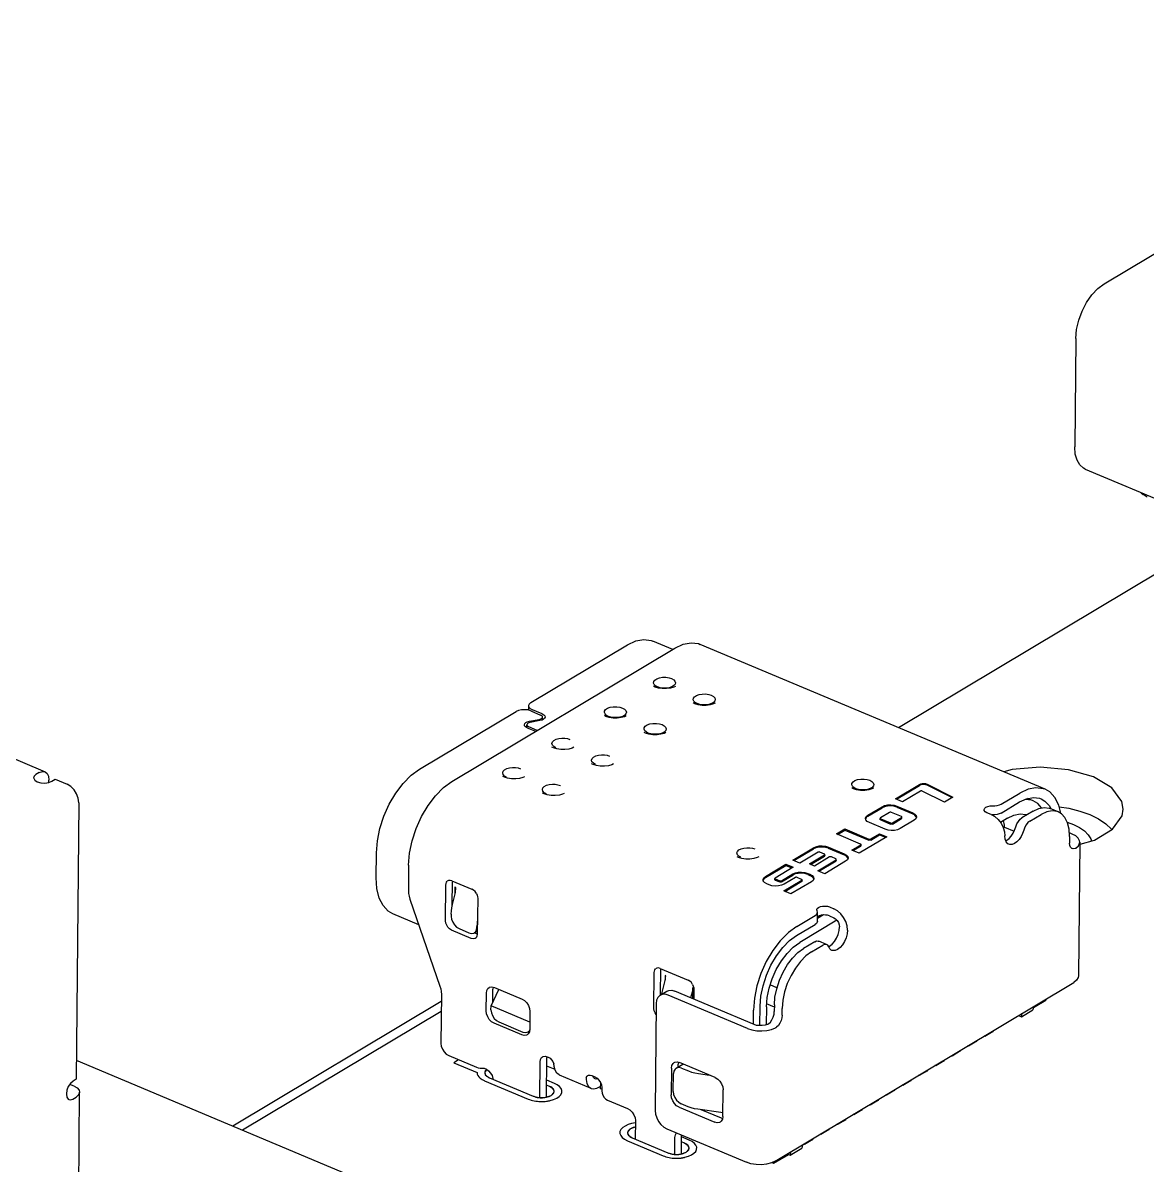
# Model space of a CAD drawing. Header units: millimetres. Extents: x 0 to 841, y 0 to 594.
# Drawn here: x 559.33 to 570.25, y 243.61 to 254.7 of the extents above; entities that cross this region are included whole.
import ezdxf

# ---------------------------------------------------------------- set-up
doc = ezdxf.new("R2010")
doc.units = ezdxf.units.MM
doc.header["$LTSCALE"] = 46.255
doc.layers.add('ASSEM_MEM', color=7, linetype='CONTINUOUS')

msp = doc.modelspace()

# ---------------------------------------------------------------- linework, layer by layer
at = {"layer": 'ASSEM_MEM', "color": 7, "linetype": 'CONTINUOUS'}
for p, q in [((569.834, 252.165), (574.071, 254.699)), ((569.56, 251.635), (569.55, 250.584)), ((569.65, 250.368), (570.912, 249.837)), ((570.195, 250.139), (570.214, 250.12)), ((570.253, 250.095), (570.214, 250.12)), ((570.397, 249.388), (567.839, 247.858)), ((555.195, 249.261), (559.55, 247.431)), ((565.645, 248.618), (565.453, 248.699)), ((563.5, 247.336), (565.666, 248.631)), ((564.268, 248.102), (565.206, 248.663)), ((569.261, 247.26), (565.912, 248.667)), ((565.475, 248.253), (565.459, 248.261)), ((565.498, 248.254), (565.478, 248.264)), ((564.245, 248.07), (564.245, 248.028)), ((564.261, 248.043), (564.282, 248.031)), ((564.378, 247.991), (564.282, 248.031)), ((565.86, 248.091), (565.845, 248.099)), ((565.883, 248.092), (565.864, 248.102)), ((563.187, 247.455), (564.125, 248.016)), ((564.233, 247.916), (564.253, 247.921)), ((564.253, 247.921), (564.348, 247.938)), ((564.356, 247.927), (564.262, 247.91)), ((564.266, 248.022), (564.362, 247.981)), ((564.376, 247.932), (564.356, 247.927)), ((564.391, 247.94), (564.376, 247.932)), ((564.378, 247.991), (564.393, 247.982)), ((564.379, 247.958), (564.38, 247.962)), ((564.38, 247.934), (564.38, 247.962)), ((564.997, 247.967), (564.982, 247.975)), ((565.02, 247.968), (565, 247.979)), ((564.231, 247.858), (564.216, 247.866)), ((564.229, 247.858), (564.229, 247.887)), ((564.231, 247.858), (564.314, 247.823)), ((564.236, 247.874), (564.247, 247.867)), ((564.33, 247.832), (564.247, 247.867)), ((565.382, 247.805), (565.367, 247.813)), ((565.405, 247.806), (565.386, 247.817)), ((564.487, 247.663), (564.472, 247.67)), ((564.51, 247.663), (564.49, 247.675)), ((564.873, 247.501), (564.857, 247.508)), ((564.896, 247.501), (564.875, 247.513)), ((559.493, 247.422), (559.461, 247.403)), ((564.01, 247.377), (563.994, 247.384)), ((564.032, 247.378), (564.012, 247.389)), ((559.508, 247.323), (559.547, 247.321)), ((559.547, 247.321), (559.585, 247.326)), ((559.585, 247.326), (559.615, 247.338)), ((559.587, 247.327), (559.587, 247.349)), ((559.615, 247.338), (559.647, 247.357)), ((559.647, 247.357), (559.763, 247.309)), ((567.4, 247.266), (567.385, 247.273)), ((567.423, 247.266), (567.403, 247.277)), ((567.809, 247.169), (568.041, 247.308)), ((567.819, 247.165), (568.041, 247.298)), ((568.115, 247.31), (568.365, 247.184)), ((568.356, 247.179), (568.115, 247.299)), ((564.395, 247.215), (564.38, 247.222)), ((564.418, 247.216), (564.398, 247.227)), ((567.878, 247.14), (567.809, 247.169)), ((568.05, 247.243), (567.878, 247.14)), ((568.284, 247.136), (568.068, 247.243)), ((568.365, 247.184), (568.284, 247.136)), ((568.836, 247.116), (569.015, 247.224)), ((569.014, 247.137), (569.082, 247.169)), ((569.082, 247.169), (569.148, 247.181)), ((569.145, 247.147), (569.09, 247.17)), ((559.877, 247.13), (559.852, 244.446)), ((567.541, 247.009), (567.678, 247.091)), ((567.541, 246.998), (567.678, 247.08)), ((567.752, 247.036), (567.663, 246.982)), ((567.866, 246.996), (567.77, 247.036)), ((567.822, 247.097), (567.976, 247.032)), ((567.822, 247.086), (567.976, 247.021)), ((568.739, 247.015), (568.696, 247.033)), ((568.835, 247.03), (569.014, 247.137)), ((569.145, 247.049), (569.037, 246.984)), ((569.145, 247.049), (569.2, 247.074)), ((569.303, 247.1), (569.317, 247.071)), ((569.389, 247.041), (569.312, 247.074)), ((569.42, 247.023), (569.389, 247.041)), ((567.709, 246.872), (567.555, 246.937)), ((567.66, 246.967), (567.66, 246.978)), ((567.665, 246.973), (567.761, 246.933)), ((567.665, 246.963), (567.761, 246.922)), ((567.779, 246.934), (567.868, 246.987)), ((567.779, 246.923), (567.868, 246.976)), ((567.99, 246.96), (567.853, 246.878)), ((567.871, 246.979), (567.868, 246.976)), ((567.871, 246.98), (567.871, 246.991)), ((567.871, 246.98), (567.871, 246.979)), ((568.012, 246.987), (568.01, 246.994)), ((568.749, 247.012), (568.743, 247.012)), ((568.897, 246.981), (568.827, 246.939)), ((569.114, 246.951), (569.222, 247.017)), ((569.477, 246.94), (569.536, 246.919)), ((567.236, 246.827), (567.317, 246.875)), ((567.469, 246.729), (567.236, 246.827)), ((567.247, 246.822), (567.317, 246.865)), ((567.317, 246.875), (567.55, 246.777)), ((567.317, 246.865), (567.317, 246.875)), ((567.317, 246.865), (567.55, 246.767)), ((567.568, 246.778), (567.653, 246.829)), ((567.568, 246.767), (567.653, 246.818)), ((567.653, 246.829), (567.723, 246.8)), ((567.653, 246.818), (567.653, 246.829)), ((567.653, 246.818), (567.712, 246.794)), ((568.856, 246.887), (568.868, 246.894)), ((568.868, 246.894), (568.962, 246.855)), ((569.525, 246.825), (569.497, 246.837)), ((567.157, 246.699), (567.311, 246.634)), ((567.386, 246.669), (567.471, 246.72)), ((567.396, 246.665), (567.471, 246.709)), ((567.723, 246.8), (567.455, 246.64)), ((567.473, 246.712), (567.471, 246.709)), ((567.474, 246.713), (567.473, 246.712)), ((567.474, 246.713), (567.474, 246.724)), ((568.88, 246.763), (568.889, 246.767)), ((569.499, 246.803), (569.499, 246.738)), ((569.598, 246.747), (569.586, 245.448)), ((562.765, 246.402), (562.768, 246.644)), ((566.285, 246.599), (566.27, 246.606)), ((566.308, 246.6), (566.288, 246.611)), ((566.81, 246.572), (567.012, 246.693)), ((566.821, 246.568), (567.012, 246.682)), ((567.058, 246.65), (566.879, 246.543)), ((566.974, 246.536), (567.12, 246.623)), ((566.984, 246.531), (567.12, 246.612)), ((567.169, 246.603), (567.022, 246.515)), ((567.119, 246.632), (567.075, 246.65)), ((567.123, 246.615), (567.12, 246.612)), ((567.123, 246.616), (567.123, 246.627)), ((567.123, 246.616), (567.123, 246.615)), ((567.156, 246.688), (567.311, 246.623)), ((567.229, 246.585), (567.186, 246.604)), ((567.347, 246.588), (567.345, 246.596)), ((567.455, 246.64), (567.386, 246.669)), ((563.08, 246.525), (563.078, 246.274)), ((566.546, 246.414), (566.745, 246.533)), ((566.546, 246.403), (566.745, 246.522)), ((566.814, 246.504), (566.639, 246.399)), ((566.745, 246.533), (566.814, 246.504)), ((566.745, 246.522), (566.745, 246.533)), ((566.745, 246.522), (566.803, 246.497)), ((566.879, 246.543), (566.81, 246.572)), ((567.022, 246.515), (566.974, 246.536)), ((567.053, 246.47), (567.231, 246.577)), ((567.063, 246.466), (567.231, 246.566)), ((567.324, 246.562), (567.122, 246.441)), ((567.234, 246.569), (567.231, 246.566)), ((567.234, 246.57), (567.234, 246.581)), ((567.234, 246.57), (567.234, 246.569)), ((563.462, 246.371), (563.456, 246.367)), ((563.501, 246.372), (563.694, 246.291)), ((563.504, 246.131), (563.506, 246.369)), ((566.636, 246.384), (566.636, 246.395)), ((566.64, 246.379), (566.684, 246.361)), ((566.641, 246.39), (566.684, 246.372)), ((566.701, 246.373), (566.811, 246.438)), ((566.701, 246.362), (566.811, 246.428)), ((566.723, 246.273), (566.898, 246.378)), ((566.836, 246.404), (566.726, 246.338)), ((566.734, 246.268), (566.898, 246.367)), ((566.992, 246.363), (566.792, 246.244)), ((566.897, 246.386), (566.853, 246.405)), ((566.901, 246.37), (566.898, 246.367)), ((566.901, 246.371), (566.901, 246.381)), ((566.901, 246.371), (566.901, 246.37)), ((566.956, 246.444), (566.978, 246.435)), ((566.956, 246.433), (566.978, 246.424)), ((567.014, 246.389), (567.012, 246.397)), ((567.122, 246.441), (567.053, 246.47)), ((563.439, 245.983), (563.442, 246.331)), ((563.506, 246.143), (563.534, 246.259)), ((563.54, 246.306), (563.53, 246.311)), ((563.53, 246.311), (563.53, 246.241)), ((566.581, 246.332), (566.559, 246.342)), ((566.792, 246.244), (566.723, 246.273)), ((563.092, 246.195), (563.384, 245.35)), ((563.5, 246.111), (563.506, 246.143)), ((563.751, 246.202), (563.747, 245.854)), ((563.178, 245.945), (562.928, 246.05)), ((563.494, 246.048), (563.494, 246.027)), ((566.849, 245.928), (567.028, 246.035)), ((567.047, 246.08), (567.045, 246.091)), ((567.05, 245.98), (567.051, 246.067)), ((567.109, 246.041), (567.05, 246.006)), ((567.167, 246.119), (567.21, 246.101)), ((567.167, 246.032), (567.209, 246.014)), ((563.546, 245.923), (563.57, 245.908)), ((563.744, 245.922), (563.745, 245.942)), ((566.848, 245.841), (567.027, 245.949)), ((567.24, 245.99), (566.878, 245.773)), ((567.209, 246.014), (567.227, 246.003)), ((563.689, 245.813), (563.496, 245.894)), ((563.57, 245.908), (563.666, 245.868)), ((563.712, 245.865), (563.719, 245.868)), ((563.747, 245.853), (563.717, 245.866)), ((563.719, 245.868), (563.748, 245.886)), ((567.025, 245.78), (566.916, 245.715)), ((566.993, 245.683), (567.102, 245.748)), ((567.14, 245.754), (567.063, 245.786)), ((567.158, 245.733), (567.169, 245.738)), ((565.462, 245.133), (565.466, 245.481)), ((565.485, 245.521), (565.479, 245.517)), ((565.524, 245.522), (565.794, 245.408)), ((565.527, 245.264), (565.529, 245.519)), ((565.543, 245.287), (565.571, 245.403)), ((565.577, 245.45), (565.573, 245.452)), ((565.573, 245.452), (565.573, 245.412)), ((566.641, 243.651), (569.54, 245.385)), ((563.398, 245.27), (563.393, 244.794)), ((563.833, 245.109), (563.835, 245.282)), ((563.881, 245.157), (563.955, 245.318)), ((563.889, 245.342), (563.913, 245.336)), ((563.898, 245.194), (563.899, 245.32)), ((563.902, 245.338), (563.899, 245.32)), ((563.913, 245.336), (564.183, 245.223)), ((565.523, 245.262), (565.587, 245.3)), ((565.54, 245.272), (565.543, 245.287)), ((566.372, 244.939), (565.601, 245.263)), ((566.436, 244.977), (565.665, 245.301)), ((565.833, 245.292), (565.819, 245.236)), ((565.836, 245.309), (565.833, 245.292)), ((565.843, 245.339), (565.839, 245.34)), ((565.842, 245.227), (565.843, 245.339)), ((565.851, 245.319), (565.85, 245.223)), ((566.657, 245.334), (566.591, 245.362)), ((563.397, 245.201), (561.373, 243.99)), ((563.88, 245.121), (563.881, 245.157)), ((564.258, 244.999), (563.881, 245.157)), ((565.484, 245.182), (565.475, 244.142)), ((566.491, 244.966), (566.493, 245.156)), ((566.555, 245.15), (566.553, 244.973)), ((566.632, 245.146), (566.557, 245.177)), ((566.632, 245.167), (566.631, 245.102)), ((569.151, 245.153), (569.144, 245.119)), ((569.149, 245.141), (569.269, 245.213)), ((569.269, 245.223), (569.269, 245.213)), ((563.396, 245.104), (561.468, 243.95)), ((564.259, 245.104), (564.257, 244.931)), ((566.428, 244.98), (566.429, 245.117)), ((566.708, 245.069), (566.709, 245.134)), ((569.004, 245.065), (569.033, 245.052)), ((569.033, 245.052), (569.144, 245.119)), ((569.033, 245.052), (569.04, 245.086)), ((564.179, 244.877), (563.91, 244.99)), ((563.933, 245.016), (563.957, 245.002)), ((563.957, 245.002), (564.188, 244.904)), ((564.257, 244.931), (564.253, 244.905)), ((564.242, 244.886), (564.232, 244.877)), ((564.253, 244.905), (564.242, 244.886)), ((564.246, 244.909), (564.255, 244.914)), ((564.252, 244.912), (564.254, 244.912)), ((568.599, 244.815), (568.518, 244.767)), ((568.592, 244.818), (568.599, 244.815)), ((568.677, 244.862), (568.67, 244.865)), ((568.758, 244.91), (568.677, 244.862)), ((568.751, 244.913), (568.758, 244.91)), ((568.439, 244.72), (568.359, 244.671)), ((568.432, 244.723), (568.439, 244.72)), ((568.518, 244.767), (568.511, 244.77)), ((562.795, 243.392), (559.854, 244.629)), ((563.47, 244.675), (563.739, 244.562)), ((563.566, 244.635), (563.518, 244.606)), ((563.518, 244.606), (563.745, 244.511)), ((564.356, 244.268), (564.359, 244.616)), ((564.406, 244.669), (564.427, 244.664)), ((564.419, 244.273), (564.423, 244.654)), ((564.424, 244.664), (564.423, 244.654)), ((564.427, 244.664), (564.437, 244.66)), ((565.678, 244.553), (565.742, 244.591)), ((565.687, 244.614), (565.711, 244.608)), ((565.7, 244.61), (565.697, 244.592)), ((565.697, 244.564), (565.697, 244.592)), ((566.058, 244.462), (565.711, 244.608)), ((565.742, 244.591), (565.746, 244.593)), ((568.28, 244.624), (568.199, 244.576)), ((568.273, 244.627), (568.28, 244.624)), ((568.359, 244.671), (568.352, 244.674)), ((563.82, 244.509), (563.827, 244.487)), ((563.827, 244.487), (563.865, 244.46)), ((564.502, 244.54), (564.422, 244.573)), ((564.503, 244.534), (564.495, 244.571)), ((564.852, 244.357), (564.544, 244.486)), ((564.861, 244.482), (564.889, 244.469)), ((564.875, 244.463), (564.869, 244.478)), ((565.633, 244.554), (565.631, 244.294)), ((565.651, 244.326), (565.652, 244.5)), ((565.73, 244.554), (565.797, 244.526)), ((565.894, 244.5), (566.003, 244.486)), ((568.04, 244.481), (568.033, 244.484)), ((568.121, 244.529), (568.04, 244.481)), ((568.114, 244.532), (568.121, 244.529)), ((568.199, 244.576), (568.192, 244.579)), ((559.831, 244.378), (559.789, 244.396)), ((559.821, 244.427), (559.796, 244.406)), ((559.852, 244.446), (559.821, 244.427)), ((563.813, 244.433), (563.817, 244.432)), ((563.817, 244.432), (564.241, 244.253)), ((563.865, 244.46), (564.289, 244.282)), ((564.448, 244.377), (564.42, 244.389)), ((564.496, 244.406), (564.421, 244.438)), ((564.886, 244.452), (564.875, 244.463)), ((564.891, 244.449), (564.886, 244.452)), ((564.908, 244.358), (564.94, 244.376)), ((564.918, 244.449), (564.916, 244.449)), ((564.94, 244.376), (564.943, 244.378)), ((564.943, 244.416), (564.942, 244.354)), ((564.953, 244.39), (564.956, 244.365)), ((567.881, 244.386), (567.874, 244.388)), ((567.962, 244.434), (567.881, 244.386)), ((567.955, 244.437), (567.962, 244.434)), ((559.76, 244.321), (559.759, 244.324)), ((559.813, 236.526), (559.885, 244.32)), ((559.819, 244.254), (559.851, 244.273)), ((564.412, 244.271), (564.419, 244.272)), ((564.956, 244.349), (564.942, 244.354)), ((564.956, 244.365), (564.956, 244.333)), ((566.132, 244.084), (566.134, 244.343)), ((567.722, 244.29), (567.715, 244.293)), ((567.802, 244.339), (567.722, 244.29)), ((567.795, 244.342), (567.802, 244.339)), ((564.406, 244.231), (564.419, 244.232)), ((565.013, 244.244), (565.206, 244.163)), ((565.703, 244.222), (565.727, 244.207)), ((565.707, 244.175), (566.054, 244.029)), ((565.794, 244.179), (565.727, 244.207)), ((566.111, 244.124), (565.89, 244.154)), ((566.118, 244.067), (565.922, 244.15)), ((567.484, 244.148), (567.403, 244.1)), ((567.477, 244.151), (567.484, 244.148)), ((567.562, 244.195), (567.555, 244.198)), ((567.643, 244.243), (567.562, 244.195)), ((567.636, 244.246), (567.643, 244.243)), ((565.282, 244.044), (565.28, 243.865)), ((566.118, 244.067), (566.129, 244.065)), ((566.132, 244.084), (566.128, 244.058)), ((567.325, 244.053), (567.244, 244.005)), ((567.318, 244.056), (567.325, 244.053)), ((567.403, 244.1), (567.396, 244.103)), ((565.589, 243.964), (566.36, 243.64)), ((567.165, 243.958), (567.084, 243.909)), ((567.158, 243.961), (567.165, 243.958)), ((567.244, 244.005), (567.237, 244.007)), ((565.205, 243.848), (565.551, 243.703)), ((565.252, 243.877), (565.599, 243.731)), ((565.666, 243.718), (565.667, 243.882)), ((565.729, 243.723), (565.731, 243.904)), ((565.758, 243.827), (565.73, 243.838)), ((565.806, 243.855), (565.731, 243.887)), ((566.925, 243.814), (566.918, 243.817)), ((567.006, 243.862), (566.925, 243.814)), ((566.999, 243.865), (567.006, 243.862)), ((567.084, 243.909), (567.077, 243.912)), ((565.718, 243.719), (565.722, 243.72)), ((565.722, 243.72), (565.729, 243.721)), ((566.625, 243.632), (566.768, 243.717)), ((566.768, 243.717), (566.768, 243.727)), ((566.768, 243.717), (566.787, 243.709)), ((566.787, 243.709), (566.899, 243.776)), ((566.787, 243.709), (566.794, 243.743)), ((566.906, 243.809), (566.899, 243.776)), ((565.715, 243.68), (565.716, 243.68)), ((566.611, 243.637), (566.625, 243.632)), ((566.625, 243.632), (566.625, 243.644))]:
    msp.add_line(p, q, dxfattribs=at)
for points in [[(569.56, 251.635), (569.568, 251.722), (569.589, 251.812), (569.621, 251.9), (569.665, 251.984), (569.716, 252.058), (569.774, 252.12), (569.834, 252.165)], [(569.65, 250.368), (569.634, 250.376), (569.598, 250.408), (569.572, 250.455), (569.555, 250.514), (569.55, 250.584)], [(565.206, 248.663), (565.287, 248.7), (565.365, 248.715), (565.436, 248.705), (565.453, 248.699)], [(565.666, 248.631), (565.747, 248.669), (565.824, 248.683), (565.895, 248.674), (565.912, 248.667)], [(565.459, 248.29), (565.461, 248.306), (565.471, 248.32), (565.49, 248.333), (565.516, 248.342), (565.546, 248.347), (565.579, 248.348), (565.609, 248.343), (565.634, 248.335)], [(565.478, 248.264), (565.466, 248.276), (565.459, 248.29)], [(565.671, 248.259), (565.655, 248.251), (565.623, 248.242), (565.585, 248.237), (565.544, 248.237), (565.506, 248.243), (565.475, 248.253)], [(565.657, 248.266), (565.636, 248.254), (565.611, 248.246), (565.583, 248.242), (565.552, 248.242), (565.523, 248.246), (565.498, 248.254)], [(565.634, 248.335), (565.655, 248.324), (565.667, 248.31), (565.672, 248.295), (565.669, 248.28), (565.657, 248.266)], [(565.845, 248.128), (565.846, 248.144), (565.856, 248.158), (565.876, 248.171), (565.901, 248.18), (565.931, 248.185), (565.964, 248.186), (565.995, 248.181), (566.019, 248.173)], [(566.019, 248.173), (566.04, 248.162), (566.053, 248.148), (566.058, 248.133), (566.055, 248.118), (566.042, 248.104)], [(564.266, 248.022), (564.239, 248.03), (564.208, 248.033), (564.177, 248.032), (564.148, 248.026), (564.125, 248.016)], [(564.268, 248.102), (564.252, 248.088), (564.245, 248.073), (564.245, 248.07)], [(564.245, 248.07), (564.248, 248.057), (564.261, 248.043)], [(564.982, 248.005), (564.983, 248.02), (564.993, 248.034), (565.012, 248.047), (565.038, 248.057), (565.068, 248.061), (565.101, 248.062), (565.131, 248.057), (565.156, 248.049)], [(565.156, 248.049), (565.177, 248.038), (565.19, 248.024), (565.195, 248.009), (565.191, 247.994), (565.179, 247.98)], [(565.864, 248.102), (565.851, 248.114), (565.845, 248.128)], [(566.056, 248.097), (566.04, 248.089), (566.009, 248.08), (565.97, 248.075), (565.93, 248.075), (565.891, 248.081), (565.86, 248.091)], [(566.042, 248.104), (566.022, 248.092), (565.996, 248.084), (565.968, 248.08), (565.937, 248.08), (565.909, 248.084), (565.883, 248.092)], [(564.204, 247.887), (564.208, 247.898), (564.218, 247.908), (564.233, 247.916)], [(564.348, 247.938), (564.363, 247.943), (564.374, 247.949), (564.379, 247.958)], [(564.38, 247.962), (564.379, 247.966), (564.373, 247.974), (564.362, 247.981)], [(564.405, 247.961), (564.401, 247.95), (564.391, 247.94)], [(564.393, 247.982), (564.402, 247.972), (564.405, 247.961)], [(565, 247.979), (564.988, 247.991), (564.982, 248.005)], [(565.193, 247.973), (565.177, 247.965), (565.146, 247.956), (565.107, 247.951), (565.066, 247.952), (565.028, 247.958), (564.997, 247.967)], [(565.179, 247.98), (565.159, 247.968), (565.133, 247.96), (565.105, 247.956), (565.074, 247.956), (565.045, 247.96), (565.02, 247.968)], [(564.216, 247.866), (564.207, 247.876), (564.204, 247.887)], [(564.262, 247.91), (564.247, 247.905), (564.236, 247.899), (564.23, 247.891), (564.229, 247.887)], [(564.229, 247.887), (564.23, 247.882), (564.236, 247.874)], [(565.367, 247.843), (565.368, 247.858), (565.378, 247.872), (565.398, 247.885), (565.423, 247.895), (565.453, 247.899), (565.486, 247.9), (565.517, 247.895), (565.541, 247.888)], [(565.386, 247.817), (565.373, 247.829), (565.367, 247.843)], [(565.579, 247.811), (565.562, 247.803), (565.531, 247.794), (565.493, 247.789), (565.452, 247.79), (565.413, 247.796), (565.382, 247.805)], [(565.565, 247.818), (565.544, 247.806), (565.519, 247.798), (565.49, 247.794), (565.46, 247.794), (565.431, 247.798), (565.405, 247.806)], [(565.541, 247.888), (565.562, 247.876), (565.575, 247.862), (565.58, 247.847), (565.577, 247.832), (565.565, 247.818)], [(564.49, 247.675), (564.476, 247.689), (564.471, 247.705), (564.476, 247.721), (564.49, 247.735), (564.512, 247.746), (564.538, 247.754), (564.568, 247.757)], [(564.568, 247.757), (564.596, 247.757), (564.622, 247.752), (564.646, 247.745)], [(564.684, 247.668), (564.667, 247.66), (564.636, 247.651), (564.598, 247.646), (564.557, 247.647), (564.518, 247.653), (564.487, 247.663)], [(564.875, 247.513), (564.861, 247.527), (564.857, 247.543), (564.862, 247.559), (564.876, 247.573), (564.897, 247.584), (564.924, 247.592), (564.954, 247.595)], [(564.954, 247.595), (564.982, 247.595), (565.008, 247.59), (565.032, 247.583)], [(564.034, 247.461), (564.06, 247.468), (564.09, 247.471)], [(564.09, 247.471), (564.119, 247.471), (564.145, 247.467), (564.168, 247.459)], [(565.069, 247.506), (565.053, 247.498), (565.021, 247.489), (564.983, 247.484), (564.942, 247.485), (564.904, 247.491), (564.873, 247.501)], [(569.731, 247.38), (569.489, 247.45), (569.215, 247.475), (568.942, 247.452), (568.86, 247.429)], [(559.461, 247.403), (559.443, 247.386), (559.438, 247.372)], [(559.438, 247.372), (559.439, 247.367), (559.45, 247.348), (559.474, 247.333), (559.508, 247.323)], [(559.493, 247.422), (559.523, 247.433), (559.55, 247.431)], [(559.55, 247.431), (559.57, 247.415), (559.583, 247.387), (559.587, 247.349)], [(562.768, 246.644), (562.777, 246.759), (562.801, 246.879), (562.84, 246.999), (562.892, 247.115), (562.956, 247.222), (563.028, 247.317), (563.106, 247.396), (563.187, 247.455)], [(564.012, 247.389), (563.998, 247.403), (563.994, 247.42), (563.998, 247.435), (564.012, 247.449), (564.034, 247.461)], [(564.206, 247.382), (564.189, 247.375), (564.158, 247.366), (564.12, 247.361), (564.079, 247.361), (564.041, 247.367), (564.01, 247.377)], [(570.021, 247.068), (570.008, 247.142), (569.911, 247.273), (569.731, 247.38)], [(559.877, 247.13), (559.872, 247.173), (559.856, 247.216), (559.831, 247.255), (559.799, 247.287), (559.763, 247.309)], [(563.08, 246.525), (563.089, 246.64), (563.114, 246.76), (563.153, 246.88), (563.205, 246.996), (563.269, 247.103), (563.341, 247.198), (563.419, 247.276), (563.5, 247.336)], [(564.398, 247.227), (564.384, 247.241), (564.379, 247.258), (564.384, 247.273), (564.398, 247.287), (564.42, 247.299), (564.446, 247.306), (564.476, 247.309)], [(564.476, 247.309), (564.504, 247.309), (564.53, 247.305), (564.554, 247.297)], [(567.385, 247.303), (567.386, 247.318), (567.396, 247.332), (567.415, 247.345), (567.441, 247.355), (567.471, 247.36), (567.504, 247.36), (567.534, 247.355), (567.559, 247.348)], [(567.403, 247.277), (567.391, 247.289), (567.385, 247.303)], [(567.596, 247.271), (567.58, 247.263), (567.549, 247.254), (567.51, 247.249), (567.469, 247.25), (567.431, 247.256), (567.4, 247.266)], [(567.582, 247.279), (567.562, 247.267), (567.536, 247.258), (567.508, 247.254), (567.477, 247.254), (567.448, 247.258), (567.423, 247.266)], [(567.559, 247.348), (567.58, 247.336), (567.593, 247.323), (567.598, 247.307), (567.594, 247.293), (567.582, 247.279)], [(568.041, 247.308), (568.054, 247.314), (568.069, 247.317), (568.085, 247.317), (568.101, 247.315), (568.115, 247.31)], [(568.115, 247.299), (568.101, 247.304), (568.085, 247.306), (568.069, 247.306), (568.054, 247.303), (568.041, 247.298)], [(569.261, 247.26), (569.244, 247.266), (569.173, 247.275), (569.096, 247.261), (569.015, 247.224)], [(569.413, 247.027), (569.394, 247.105), (569.357, 247.179), (569.306, 247.234), (569.261, 247.26)], [(564.591, 247.22), (564.575, 247.213), (564.544, 247.204), (564.505, 247.199), (564.464, 247.199), (564.426, 247.205), (564.395, 247.215)], [(568.068, 247.243), (568.064, 247.245), (568.059, 247.245), (568.054, 247.245), (568.05, 247.243)], [(569.145, 247.147), (569.128, 247.154), (569.067, 247.162)], [(569.228, 247.08), (569.19, 247.121), (569.145, 247.147)], [(569.148, 247.181), (569.208, 247.173), (569.223, 247.168)], [(569.223, 247.168), (569.26, 247.146), (569.303, 247.1)], [(567.678, 247.091), (567.702, 247.102), (567.731, 247.108), (567.763, 247.109), (567.795, 247.105), (567.822, 247.097)], [(567.822, 247.086), (567.794, 247.095), (567.763, 247.098), (567.731, 247.097), (567.702, 247.091), (567.678, 247.08)], [(567.77, 247.036), (567.764, 247.038), (567.758, 247.037), (567.752, 247.036)], [(567.976, 247.032), (567.998, 247.02), (568.01, 247.005), (568.014, 246.992)], [(568.669, 247.062), (568.669, 247.065), (568.675, 247.076), (568.687, 247.086), (568.705, 247.094), (568.727, 247.098), (568.75, 247.099)], [(568.696, 247.033), (568.681, 247.042), (568.671, 247.053), (568.669, 247.062)], [(568.835, 247.03), (568.817, 247.022), (568.796, 247.016), (568.773, 247.013), (568.749, 247.012)], [(568.75, 247.099), (568.774, 247.099), (568.797, 247.102), (568.818, 247.108), (568.836, 247.116)], [(569.2, 247.074), (569.253, 247.084), (569.301, 247.078), (569.312, 247.074)], [(569.389, 247.041), (569.378, 247.045), (569.33, 247.052), (569.277, 247.042), (569.222, 247.017)], [(569.398, 247.091), (569.493, 247.076), (569.599, 247.049), (569.695, 247.014)], [(569.603, 246.728), (569.74, 246.767), (569.917, 246.873), (570.01, 247.003), (570.021, 247.068)], [(567.518, 246.977), (567.518, 246.98), (567.525, 246.996), (567.541, 247.009)], [(567.555, 246.937), (567.533, 246.949), (567.521, 246.964), (567.518, 246.977)], [(567.541, 246.998), (567.525, 246.985), (567.519, 246.972)], [(567.663, 246.982), (567.66, 246.979), (567.66, 246.978)], [(567.66, 246.978), (567.661, 246.976), (567.665, 246.973)], [(567.665, 246.963), (567.661, 246.965), (567.66, 246.967)], [(567.761, 246.933), (567.767, 246.932), (567.773, 246.932), (567.779, 246.934)], [(567.779, 246.923), (567.773, 246.921), (567.767, 246.921), (567.761, 246.922)], [(567.871, 246.991), (567.87, 246.993), (567.866, 246.996)], [(567.868, 246.987), (567.871, 246.99), (567.871, 246.991)], [(568.01, 246.994), (567.998, 247.009), (567.976, 247.021)], [(568.014, 246.992), (568.013, 246.989), (568.006, 246.974), (567.99, 246.96)], [(568.739, 247.015), (568.774, 246.995), (568.806, 246.966)], [(568.806, 246.966), (568.834, 246.931), (568.855, 246.89), (568.868, 246.848), (568.872, 246.807)], [(568.897, 246.981), (568.959, 247.01), (569.019, 247.021)], [(568.978, 246.897), (568.988, 246.924), (569.002, 246.949), (569.018, 246.969), (569.037, 246.984)], [(569.019, 247.021), (569.073, 247.014), (569.082, 247.011)], [(569.114, 246.951), (569.095, 246.937), (569.079, 246.916), (569.065, 246.892), (569.055, 246.865)], [(569.499, 246.803), (569.495, 246.874), (569.479, 246.936), (569.454, 246.987), (569.42, 247.023)], [(569.536, 246.919), (569.595, 246.89), (569.644, 246.856), (569.681, 246.819), (569.706, 246.78), (569.711, 246.759)], [(569.695, 247.014), (569.78, 246.973), (569.851, 246.925), (569.906, 246.873), (569.909, 246.868)], [(567.853, 246.878), (567.829, 246.868), (567.8, 246.861), (567.768, 246.86), (567.737, 246.864), (567.709, 246.872)], [(568.884, 246.75), (568.875, 246.775), (568.872, 246.807)], [(568.889, 246.767), (568.911, 246.783), (568.932, 246.806), (568.951, 246.833)], [(568.951, 246.833), (568.966, 246.864), (568.978, 246.897)], [(569.055, 246.865), (569.043, 246.832), (569.028, 246.801), (569.009, 246.774), (568.988, 246.751), (568.966, 246.734)], [(569.598, 246.747), (569.596, 246.761), (569.584, 246.785), (569.559, 246.807), (569.525, 246.825)], [(567.012, 246.693), (567.036, 246.703), (567.066, 246.71), (567.098, 246.711), (567.129, 246.707), (567.157, 246.699)], [(567.156, 246.688), (567.129, 246.696), (567.097, 246.7), (567.066, 246.699), (567.036, 246.693), (567.012, 246.682)], [(567.474, 246.724), (567.473, 246.726), (567.469, 246.729)], [(567.471, 246.72), (567.474, 246.723), (567.474, 246.724)], [(567.55, 246.777), (567.556, 246.776), (567.563, 246.776), (567.568, 246.778)], [(567.568, 246.767), (567.563, 246.765), (567.556, 246.765), (567.55, 246.767)], [(568.91, 246.726), (568.899, 246.732), (568.884, 246.75)], [(568.966, 246.734), (568.942, 246.724), (568.919, 246.723), (568.91, 246.726)], [(569.524, 246.684), (569.52, 246.686), (569.508, 246.698), (569.501, 246.715), (569.499, 246.738)], [(569.561, 246.69), (569.585, 246.712), (569.596, 246.736), (569.598, 246.747)], [(566.288, 246.611), (566.274, 246.625), (566.269, 246.642), (566.274, 246.657), (566.288, 246.671), (566.31, 246.683), (566.336, 246.69), (566.366, 246.693)], [(566.481, 246.604), (566.465, 246.597), (566.434, 246.588), (566.395, 246.583), (566.354, 246.583), (566.316, 246.589), (566.285, 246.599)], [(566.366, 246.693), (566.394, 246.693), (566.42, 246.689), (566.444, 246.681)], [(567.075, 246.65), (567.069, 246.652), (567.063, 246.651), (567.058, 246.65)], [(567.123, 246.627), (567.122, 246.629), (567.119, 246.632)], [(567.12, 246.623), (567.123, 246.626), (567.123, 246.627)], [(567.186, 246.604), (567.18, 246.605), (567.174, 246.605), (567.169, 246.603)], [(567.234, 246.581), (567.233, 246.583), (567.229, 246.585)], [(567.311, 246.634), (567.332, 246.622), (567.345, 246.607), (567.348, 246.594)], [(567.345, 246.596), (567.332, 246.611), (567.311, 246.623)], [(567.348, 246.594), (567.348, 246.591), (567.341, 246.576), (567.324, 246.562)], [(569.552, 246.685), (569.535, 246.682), (569.524, 246.684)], [(569.552, 246.685), (569.555, 246.686), (569.558, 246.688), (569.561, 246.69)], [(567.231, 246.577), (567.234, 246.58), (567.234, 246.581)], [(562.927, 246.05), (562.883, 246.076), (562.832, 246.131), (562.795, 246.205), (562.772, 246.297), (562.765, 246.402)], [(563.442, 246.331), (563.444, 246.345), (563.449, 246.358), (563.456, 246.367)], [(563.501, 246.372), (563.484, 246.376), (563.469, 246.375), (563.462, 246.371)], [(566.522, 246.382), (566.522, 246.385), (566.529, 246.4), (566.546, 246.414)], [(566.559, 246.342), (566.538, 246.354), (566.525, 246.369), (566.522, 246.382)], [(566.546, 246.403), (566.529, 246.389), (566.523, 246.376)], [(566.639, 246.399), (566.636, 246.396), (566.636, 246.395)], [(566.636, 246.395), (566.637, 246.393), (566.641, 246.39)], [(566.64, 246.379), (566.637, 246.382), (566.636, 246.384)], [(566.684, 246.372), (566.69, 246.371), (566.696, 246.371), (566.701, 246.373)], [(566.811, 246.438), (566.836, 246.449), (566.865, 246.455), (566.897, 246.456), (566.928, 246.453), (566.956, 246.444)], [(566.956, 246.433), (566.928, 246.442), (566.897, 246.445), (566.865, 246.444), (566.835, 246.438), (566.811, 246.428)], [(566.853, 246.405), (566.847, 246.406), (566.841, 246.406), (566.836, 246.404)], [(566.901, 246.381), (566.9, 246.384), (566.897, 246.386)], [(566.898, 246.378), (566.901, 246.38), (566.901, 246.381)], [(566.978, 246.435), (566.999, 246.423), (567.012, 246.408), (567.015, 246.395)], [(567.012, 246.397), (566.999, 246.412), (566.978, 246.424)], [(567.015, 246.395), (567.015, 246.392), (567.008, 246.376), (566.992, 246.363)], [(563.078, 246.274), (563.08, 246.248), (563.084, 246.222), (563.092, 246.195)], [(563.534, 246.259), (563.537, 246.275), (563.539, 246.291), (563.54, 246.306)], [(563.738, 246.249), (563.725, 246.267), (563.71, 246.281), (563.694, 246.291)], [(566.726, 246.338), (566.702, 246.328), (566.672, 246.322), (566.64, 246.32), (566.609, 246.324), (566.581, 246.332)], [(566.701, 246.362), (566.696, 246.36), (566.69, 246.36), (566.684, 246.361)], [(563.738, 246.249), (563.745, 246.233), (563.749, 246.217), (563.751, 246.202)], [(563.494, 246.048), (563.496, 246.079), (563.5, 246.111)], [(567.028, 246.035), (567.041, 246.045), (567.049, 246.057), (567.051, 246.067)], [(567.045, 246.091), (567.045, 246.092), (567.049, 246.104), (567.061, 246.114), (567.079, 246.122), (567.1, 246.126), (567.124, 246.127), (567.147, 246.125), (567.167, 246.119)], [(567.051, 246.067), (567.051, 246.068), (567.047, 246.08)], [(567.109, 246.041), (567.087, 246.038), (567.069, 246.032), (567.054, 246.023), (567.051, 246.018)], [(567.167, 246.032), (567.149, 246.037), (567.129, 246.04), (567.109, 246.041)], [(567.305, 246.016), (567.277, 246.052), (567.245, 246.081), (567.21, 246.101)], [(563.496, 245.894), (563.478, 245.905), (563.462, 245.921), (563.45, 245.94), (563.442, 245.962), (563.439, 245.983)], [(563.494, 246.027), (563.497, 245.999), (563.508, 245.97), (563.525, 245.944), (563.546, 245.923)], [(563.719, 245.868), (563.729, 245.877), (563.74, 245.897), (563.744, 245.922)], [(563.749, 245.993), (563.746, 245.973), (563.745, 245.942)], [(566.849, 245.928), (566.768, 245.869), (566.69, 245.79), (566.618, 245.695), (566.554, 245.588), (566.502, 245.472), (566.463, 245.352), (566.439, 245.232), (566.429, 245.117)], [(567.05, 245.98), (567.048, 245.97), (567.04, 245.959), (567.027, 245.949)], [(567.169, 245.738), (567.194, 245.757), (567.217, 245.784), (567.237, 245.816), (567.253, 245.852), (567.263, 245.889), (567.266, 245.925)], [(567.227, 246.003), (567.243, 245.987), (567.255, 245.968), (567.263, 245.946), (567.266, 245.925)], [(567.343, 245.892), (567.339, 245.934), (567.326, 245.976), (567.305, 246.016)], [(563.666, 245.868), (563.69, 245.862), (563.712, 245.865)], [(563.728, 245.813), (563.723, 245.811), (563.707, 245.809), (563.689, 245.813)], [(563.747, 245.854), (563.744, 245.835), (563.736, 245.82), (563.728, 245.813)], [(566.522, 245.354), (566.555, 245.456), (566.599, 245.554), (566.653, 245.645), (566.713, 245.725), (566.779, 245.791), (566.848, 245.841)], [(567.343, 245.892), (567.34, 245.857), (567.33, 245.82), (567.314, 245.784), (567.294, 245.751), (567.271, 245.725), (567.246, 245.705)], [(566.581, 245.33), (566.611, 245.422), (566.651, 245.512), (566.7, 245.594), (566.755, 245.667), (566.815, 245.728), (566.878, 245.773)], [(566.655, 245.325), (566.681, 245.407), (566.717, 245.485), (566.759, 245.558), (566.808, 245.622), (566.861, 245.675), (566.916, 245.715)], [(567.025, 245.78), (567.043, 245.788), (567.059, 245.787), (567.063, 245.786)], [(567.14, 245.754), (567.136, 245.755), (567.12, 245.755), (567.102, 245.748)], [(567.16, 245.731), (567.15, 245.746), (567.14, 245.754)], [(567.19, 245.697), (567.185, 245.699), (567.17, 245.712), (567.16, 245.731)], [(567.246, 245.705), (567.224, 245.696), (567.204, 245.694), (567.19, 245.697)], [(566.993, 245.683), (566.938, 245.643), (566.885, 245.59), (566.836, 245.525), (566.794, 245.453), (566.758, 245.374), (566.732, 245.293), (566.715, 245.212), (566.709, 245.134)], [(565.466, 245.481), (565.467, 245.495), (565.472, 245.507), (565.479, 245.517)], [(565.524, 245.522), (565.508, 245.526), (565.492, 245.524), (565.485, 245.521)], [(565.571, 245.403), (565.574, 245.419), (565.576, 245.435), (565.577, 245.45)], [(565.838, 245.366), (565.826, 245.384), (565.811, 245.399), (565.794, 245.408)], [(565.838, 245.366), (565.845, 245.35), (565.85, 245.334), (565.851, 245.319)], [(569.586, 245.448), (569.583, 245.432), (569.568, 245.407), (569.54, 245.385)], [(563.384, 245.35), (563.392, 245.323), (563.396, 245.296), (563.398, 245.27)], [(563.835, 245.282), (563.839, 245.307), (563.85, 245.327), (563.861, 245.335)], [(563.861, 245.335), (563.867, 245.339), (563.889, 245.342)], [(565.523, 245.262), (565.519, 245.259), (565.5, 245.24), (565.489, 245.214), (565.484, 245.182)], [(565.601, 245.263), (565.571, 245.271), (565.543, 245.27), (565.523, 245.262)], [(565.587, 245.3), (565.607, 245.308), (565.635, 245.309), (565.665, 245.301)], [(565.839, 245.34), (565.838, 245.325), (565.836, 245.309)], [(566.493, 245.156), (566.501, 245.253), (566.522, 245.354)], [(566.555, 245.15), (566.562, 245.238), (566.581, 245.33)], [(566.632, 245.167), (566.638, 245.244), (566.655, 245.325)], [(564.183, 245.223), (564.206, 245.209), (564.228, 245.187), (564.245, 245.161), (564.255, 245.132), (564.259, 245.104)], [(563.91, 244.99), (563.886, 245.004), (563.864, 245.026), (563.848, 245.052), (563.837, 245.08), (563.833, 245.109)], [(563.88, 245.121), (563.884, 245.092), (563.895, 245.063), (563.911, 245.037), (563.933, 245.016)], [(565.483, 245.074), (565.473, 245.09), (565.465, 245.111), (565.462, 245.133)], [(566.576, 244.984), (566.594, 245.001), (566.609, 245.023), (566.621, 245.049), (566.629, 245.076), (566.631, 245.102)], [(566.708, 245.069), (566.706, 245.043), (566.698, 245.017), (566.686, 244.991), (566.671, 244.969), (566.653, 244.951)], [(564.24, 244.905), (564.25, 244.914), (564.256, 244.924)], [(566.372, 244.939), (566.414, 244.925), (566.461, 244.917), (566.511, 244.915), (566.56, 244.919), (566.605, 244.929), (566.643, 244.945)], [(566.515, 244.966), (566.487, 244.966), (566.46, 244.969), (566.436, 244.977)], [(566.566, 244.977), (566.542, 244.97), (566.515, 244.966)], [(566.576, 244.984), (566.573, 244.981), (566.57, 244.979), (566.566, 244.977)], [(566.643, 244.945), (566.647, 244.947), (566.65, 244.949), (566.653, 244.951)], [(564.232, 244.877), (564.225, 244.874), (564.203, 244.871), (564.179, 244.877)], [(564.188, 244.904), (564.212, 244.899), (564.233, 244.902), (564.24, 244.905)], [(563.393, 244.794), (563.397, 244.766), (563.408, 244.737), (563.424, 244.711), (563.446, 244.689), (563.47, 244.675)], [(564.359, 244.616), (564.362, 244.638), (564.372, 244.656), (564.381, 244.663)], [(564.381, 244.663), (564.387, 244.666), (564.406, 244.669)], [(564.437, 244.66), (564.454, 244.65), (564.469, 244.635), (564.481, 244.617), (564.49, 244.596)], [(564.495, 244.571), (564.494, 244.579), (564.492, 244.588), (564.49, 244.596)], [(565.633, 244.554), (565.637, 244.579), (565.648, 244.599), (565.659, 244.607)], [(565.659, 244.607), (565.666, 244.611), (565.687, 244.614)], [(563.739, 244.562), (563.757, 244.556), (563.775, 244.553), (563.791, 244.554)], [(563.745, 244.511), (563.746, 244.496), (563.752, 244.482), (563.762, 244.469), (563.776, 244.456), (563.793, 244.444), (563.813, 244.433)], [(563.791, 244.554), (563.813, 244.553), (563.835, 244.544), (563.857, 244.528), (563.876, 244.506), (563.89, 244.481), (563.899, 244.454), (563.9, 244.445)], [(563.838, 244.541), (563.833, 244.537), (563.828, 244.531), (563.824, 244.526), (563.822, 244.52), (563.82, 244.515), (563.82, 244.509)], [(563.84, 244.54), (563.821, 244.519), (563.82, 244.509)], [(563.82, 244.509), (563.82, 244.505), (563.82, 244.501), (563.822, 244.498), (563.823, 244.494), (563.825, 244.49), (563.827, 244.487)], [(563.827, 244.487), (563.832, 244.482), (563.837, 244.477), (563.843, 244.472), (563.849, 244.468), (563.857, 244.464), (563.865, 244.46)], [(564.544, 244.486), (564.541, 244.488), (564.519, 244.505), (564.503, 244.534)], [(564.806, 244.463), (564.815, 244.476), (564.821, 244.481)], [(564.821, 244.481), (564.828, 244.484), (564.843, 244.486), (564.861, 244.482)], [(565.678, 244.553), (565.668, 244.544), (565.656, 244.525), (565.652, 244.5)], [(565.73, 244.554), (565.706, 244.56), (565.685, 244.556), (565.678, 244.553)], [(565.797, 244.526), (565.827, 244.515), (565.859, 244.507), (565.894, 244.5)], [(559.796, 244.406), (559.775, 244.375), (559.761, 244.339)], [(559.831, 244.378), (559.862, 244.361), (559.88, 244.339), (559.885, 244.32)], [(564.494, 244.329), (564.486, 244.351), (564.448, 244.377)], [(564.494, 244.329), (564.492, 244.338), (564.488, 244.347), (564.482, 244.355), (564.473, 244.363), (564.462, 244.371), (564.448, 244.377)], [(564.454, 244.239), (564.488, 244.249), (564.518, 244.262), (564.541, 244.278), (564.558, 244.296), (564.567, 244.316), (564.568, 244.336), (564.561, 244.356), (564.546, 244.374), (564.524, 244.391), (564.496, 244.406)], [(564.806, 244.463), (564.804, 244.457), (564.803, 244.449), (564.803, 244.442)], [(564.803, 244.442), (564.812, 244.404), (564.827, 244.376), (564.85, 244.358), (564.852, 244.357)], [(564.889, 244.469), (564.91, 244.457), (564.929, 244.438)], [(564.916, 244.449), (564.9, 244.447), (564.891, 244.449)], [(564.929, 244.438), (564.944, 244.415), (564.953, 244.39)], [(566.058, 244.462), (566.082, 244.448), (566.103, 244.427), (566.12, 244.4), (566.131, 244.372), (566.134, 244.343)], [(559.761, 244.339), (559.756, 244.302), (559.76, 244.272), (559.774, 244.252), (559.781, 244.248)], [(559.758, 244.317), (559.76, 244.319), (559.76, 244.321)], [(559.885, 244.32), (559.885, 244.316), (559.875, 244.293), (559.851, 244.273)], [(564.289, 244.282), (564.348, 244.268), (564.412, 244.271)], [(564.289, 244.282), (564.295, 244.28), (564.302, 244.277), (564.308, 244.275), (564.315, 244.273), (564.323, 244.272), (564.33, 244.27)], [(564.33, 244.27), (564.332, 244.27), (564.335, 244.27), (564.338, 244.269), (564.341, 244.269), (564.344, 244.268), (564.348, 244.268)], [(564.348, 244.268), (564.358, 244.267), (564.369, 244.267), (564.38, 244.267), (564.391, 244.268), (564.402, 244.269), (564.412, 244.271)], [(564.412, 244.271), (564.465, 244.289), (564.492, 244.318), (564.494, 244.329)], [(564.419, 244.272), (564.428, 244.274), (564.436, 244.277), (564.444, 244.279), (564.451, 244.282), (564.458, 244.285), (564.465, 244.289)], [(564.465, 244.289), (564.471, 244.293), (564.477, 244.298), (564.482, 244.303), (564.486, 244.308), (564.489, 244.313), (564.492, 244.318)], [(564.492, 244.318), (564.492, 244.32), (564.493, 244.322), (564.493, 244.323), (564.493, 244.325), (564.493, 244.327), (564.494, 244.329)], [(564.852, 244.357), (564.877, 244.352), (564.908, 244.358)], [(564.956, 244.333), (564.959, 244.312), (564.967, 244.29), (564.979, 244.27), (564.995, 244.254), (565.013, 244.244)], [(565.707, 244.175), (565.683, 244.189), (565.662, 244.211), (565.645, 244.237), (565.634, 244.266), (565.631, 244.294)], [(565.651, 244.326), (565.654, 244.298), (565.665, 244.269)], [(565.665, 244.269), (565.682, 244.243), (565.703, 244.222)], [(559.781, 244.248), (559.794, 244.246), (559.819, 244.254)], [(564.241, 244.253), (564.254, 244.248), (564.269, 244.244), (564.283, 244.24), (564.299, 244.236), (564.315, 244.234), (564.331, 244.232)], [(564.331, 244.232), (564.344, 244.231), (564.356, 244.23), (564.369, 244.23), (564.381, 244.23), (564.394, 244.23), (564.406, 244.231)], [(564.419, 244.232), (564.424, 244.233), (564.43, 244.234), (564.436, 244.235), (564.442, 244.236), (564.448, 244.237), (564.454, 244.239)], [(565.206, 244.163), (565.23, 244.148), (565.251, 244.127), (565.268, 244.101), (565.279, 244.072), (565.282, 244.044)], [(565.89, 244.154), (565.856, 244.16), (565.824, 244.169), (565.794, 244.179)], [(565.475, 244.142), (565.478, 244.107), (565.49, 244.071), (565.508, 244.036), (565.531, 244.006), (565.559, 243.981), (565.589, 243.964)], [(566.128, 244.058), (566.117, 244.039), (566.106, 244.03)], [(566.132, 244.119), (566.125, 244.121), (566.111, 244.124)], [(565.282, 244.022), (565.245, 244.015), (565.211, 244.005), (565.182, 243.992), (565.159, 243.976), (565.142, 243.957), (565.133, 243.938), (565.133, 243.918), (565.14, 243.899), (565.155, 243.88), (565.176, 243.863), (565.205, 243.848)], [(565.288, 243.984), (565.236, 243.965), (565.209, 243.936), (565.207, 243.926)], [(565.281, 243.982), (565.261, 243.976), (565.242, 243.969), (565.227, 243.96), (565.216, 243.949), (565.209, 243.938), (565.207, 243.926)], [(565.207, 243.926), (565.215, 243.904), (565.252, 243.877)], [(565.207, 243.926), (565.207, 243.922), (565.208, 243.918), (565.209, 243.915), (565.21, 243.911), (565.212, 243.907), (565.215, 243.904)], [(565.667, 243.882), (565.672, 243.907), (565.682, 243.925)], [(566.106, 244.03), (566.099, 244.027), (566.078, 244.024), (566.054, 244.029)], [(565.215, 243.904), (565.219, 243.899), (565.224, 243.894), (565.23, 243.889), (565.237, 243.885), (565.244, 243.881), (565.252, 243.877)], [(565.804, 243.778), (565.796, 243.8), (565.758, 243.827)], [(565.804, 243.778), (565.803, 243.787), (565.799, 243.796), (565.792, 243.805), (565.783, 243.813), (565.772, 243.82), (565.758, 243.827)], [(565.764, 243.688), (565.798, 243.698), (565.828, 243.711), (565.851, 243.727), (565.868, 243.745), (565.877, 243.765), (565.878, 243.785), (565.871, 243.805), (565.857, 243.823), (565.835, 243.841), (565.806, 243.855)], [(565.551, 243.703), (565.565, 243.698), (565.579, 243.693), (565.594, 243.689), (565.609, 243.686), (565.625, 243.683), (565.641, 243.681)], [(565.599, 243.731), (565.658, 243.717), (565.722, 243.72)], [(565.599, 243.731), (565.605, 243.729), (565.612, 243.727), (565.619, 243.725), (565.626, 243.723), (565.633, 243.721), (565.64, 243.72)], [(565.64, 243.72), (565.643, 243.719), (565.646, 243.719), (565.649, 243.718), (565.652, 243.718), (565.655, 243.718), (565.658, 243.717)], [(565.658, 243.717), (565.664, 243.717), (565.671, 243.717), (565.677, 243.716), (565.684, 243.716), (565.691, 243.717), (565.697, 243.717)], [(565.697, 243.717), (565.7, 243.717), (565.704, 243.717), (565.707, 243.718), (565.71, 243.718), (565.714, 243.719), (565.718, 243.719)], [(565.722, 243.72), (565.775, 243.738), (565.802, 243.768), (565.804, 243.778)], [(565.729, 243.721), (565.738, 243.723), (565.746, 243.726), (565.754, 243.728), (565.761, 243.731), (565.769, 243.735), (565.775, 243.738)], [(565.775, 243.738), (565.782, 243.743), (565.788, 243.747), (565.792, 243.752), (565.797, 243.757), (565.8, 243.762), (565.802, 243.768)], [(565.802, 243.768), (565.803, 243.769), (565.803, 243.771), (565.803, 243.773), (565.804, 243.774), (565.804, 243.776), (565.804, 243.778)], [(565.641, 243.681), (565.646, 243.68), (565.652, 243.68), (565.657, 243.68), (565.663, 243.679), (565.668, 243.679), (565.675, 243.679)], [(565.675, 243.679), (565.681, 243.679), (565.688, 243.679), (565.694, 243.679), (565.701, 243.679), (565.707, 243.68), (565.715, 243.68)], [(565.716, 243.68), (565.718, 243.681), (565.721, 243.681), (565.724, 243.681), (565.727, 243.681), (565.729, 243.682), (565.733, 243.682)], [(565.733, 243.682), (565.737, 243.683), (565.743, 243.684), (565.748, 243.685), (565.753, 243.686), (565.758, 243.687), (565.764, 243.688)], [(566.641, 243.651), (566.603, 243.634), (566.557, 243.622), (566.506, 243.616), (566.454, 243.618), (566.404, 243.626), (566.36, 243.64)]]:
    msp.add_lwpolyline(points, dxfattribs=at)
msp.add_ellipse((568.537, 246.645), major_axis=(0.187, 0.491), ratio=0.565596, start_param=-0.839373, end_param=-0.685818, dxfattribs=at)

doc.saveas('drawing.dxf')
